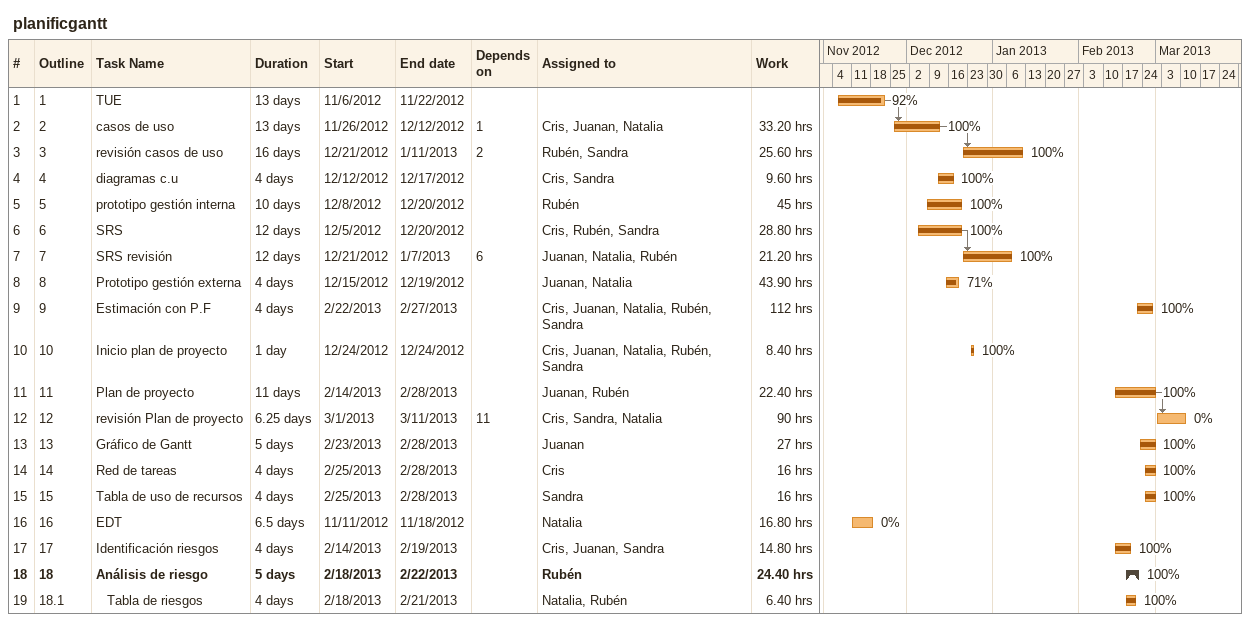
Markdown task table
planificgantt

| ID | WBS | Task | Duration | Start | Finish | Predecessors | Resources | % complete | Work (h) |
|---|---|---|---|---|---|---|---|---|---|
| 1 | 1 | TUE | 13d | 2012-11-06 | 2012-11-22 |  |  | 92 |  |
| 2 | 2 | casos de uso | 13d | 2012-11-26 | 2012-12-12 | 1 | Cris, Juanan, Natalia | 100 | 33.20 |
| 3 | 3 | revisión casos de uso | 16d | 2012-12-21 | 2013-01-11 | 2 | Rubén, Sandra | 100 | 25.60 |
| 4 | 4 | diagramas c.u | 4d | 2012-12-12 | 2012-12-17 |  | Cris, Sandra | 100 | 9.60 |
| 5 | 5 | prototipo gestión interna | 10d | 2012-12-08 | 2012-12-20 |  | Rubén | 100 | 45 |
| 6 | 6 | SRS | 12d | 2012-12-05 | 2012-12-20 |  | Cris, Rubén, Sandra | 100 | 28.80 |
| 7 | 7 | SRS revisión | 12d | 2012-12-21 | 2013-01-07 | 6 | Juanan, Natalia, Rubén | 100 | 21.20 |
| 8 | 8 | Prototipo gestión externa | 4d | 2012-12-15 | 2012-12-19 |  | Juanan, Natalia | 71 | 43.90 |
| 9 | 9 | Estimación con P.F | 4d | 2013-02-22 | 2013-02-27 |  | Cris, Juanan, Natalia, Rubén, Sandra | 100 | 112 |
| 10 | 10 | Inicio plan de proyecto | 1d | 2012-12-24 | 2012-12-24 |  | Cris, Juanan, Natalia, Rubén, Sandra | 100 | 8.40 |
| 11 | 11 | Plan de proyecto | 11d | 2013-02-14 | 2013-02-28 |  | Juanan, Rubén | 100 | 22.40 |
| 12 | 12 | revisión Plan de proyecto | 6.25d | 2013-03-01 | 2013-03-11 | 11 | Cris, Sandra, Natalia | 0 | 90 |
| 13 | 13 | Gráfico de Gantt | 5d | 2013-02-23 | 2013-02-28 |  | Juanan | 100 | 27 |
| 14 | 14 | Red de tareas | 4d | 2013-02-25 | 2013-02-28 |  | Cris | 100 | 16 |
| 15 | 15 | Tabla de uso de recursos | 4d | 2013-02-25 | 2013-02-28 |  | Sandra | 100 | 16 |
| 16 | 16 | EDT | 6.5d | 2012-11-11 | 2012-11-18 |  | Natalia | 0 | 16.80 |
| 17 | 17 | Identificación riesgos | 4d | 2013-02-14 | 2013-02-19 |  | Cris, Juanan, Sandra | 100 | 14.80 |
| 18 | 18 | **Análisis de riesgo** | 5d | 2013-02-18 | 2013-02-22 |  | Rubén | 100 | 24.40 |
| 19 | 18.1 | Tabla de riesgos | 4d | 2013-02-18 | 2013-02-21 |  | Natalia, Rubén | 100 | 6.40 |
